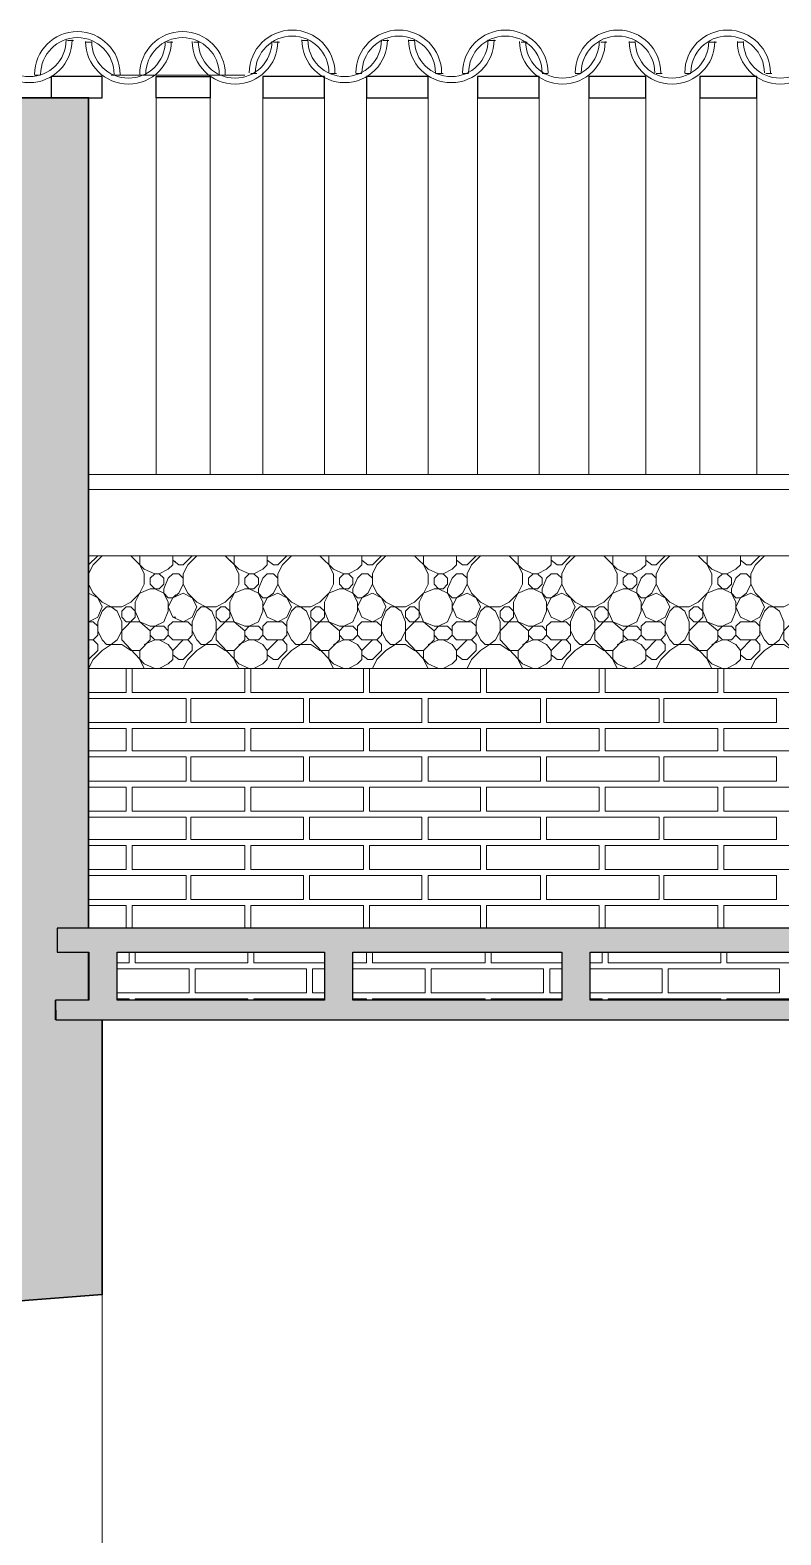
# Model space of a CAD drawing. Header units: millimetres. Extents: x 522330 to 539110, y -796875 to -790495.
# Drawn here: x 532270 to 533859, y -793685 to -790501 of the extents above; entities that cross this region are included whole.
import ezdxf

# ---------------------------------------------------------------- set-up
doc = ezdxf.new("R2010")
doc.units = ezdxf.units.MM
for name, color, linetype, lineweight in [('A-ALV-___-___-EXI', 250, 'Continuous', 35), ('A-COB-___-___-EXI', 250, 'Continuous', 25), ('A-PIS-___-___-EXI', 250, 'Continuous', 25), ('A-POR-___-___-EXI', 250, 'Continuous', 25)]:
    doc.layers.add(name, color=color, linetype=linetype, lineweight=lineweight)

msp = doc.modelspace()

# ---------------------------------------------------------------- hatches: boundary and pattern name
at = {"layer": 'A-ALV-___-___-EXI'}
h = msp.add_hatch(color=11, dxfattribs=at)
h.paths.add_polyline_path([(536442.5, -795696.4), (536884.2, -795696.4), (536884.2, -794733.6), (536690.3, -794733.6), (536442.5, -794743.1), (536442.5, -795693.3)])
h.paths.add_polyline_path([(523051.7, -795674.2), (523493.4, -795674.2), (523477.5, -794733.6), (523258.2, -794679.6), (523051.7, -794679.6), (523051.7, -794983.5)])
h.paths.add_polyline_path([(523255.1, -793246.4), (523477.5, -793233.7), (523477.5, -792595), (523407.6, -792595), (523408.1, -792553.7), (523477.5, -792553.7), (523477.5, -792452), (523413.9, -792452), (523413.9, -792401.2), (523477.5, -792401.2), (523477.5, -790621.7), (523042.2, -790621.7), (523048.5, -793246.4)])
h.paths.add_polyline_path([(536687.2, -793230.6), (536884.2, -793230.6), (536861.9, -790618.5), (536480.6, -790618.5), (536480.6, -792401.2), (536560.1, -792401.2), (536560.1, -792452), (536455.2, -792452), (536455.2, -792553.7), (536556.9, -792553.7), (536556.9, -792595), (536442.5, -792595), (536442.5, -793122.5), (536684, -793132)])
h.paths.add_polyline_path([(531977.8, -793192.4), (532213, -793192.4), (532422.7, -793176.5), (532422.7, -792595), (532324.2, -792595), (532324.9, -792553.7), (532394.1, -792553.7), (532394.1, -792452), (532327.4, -792452), (532327.5, -792401.2), (532394.1, -792401.2), (532394.1, -790643.9), (531984.2, -790643.9), (531979.5, -792538.7)])
h.paths.add_polyline_path([(527970.8, -793182.9), (527970.8, -792595), (527865.9, -792595), (527865.9, -792553.7), (527869.1, -792553.7), (527869.1, -792404.4), (527935.8, -792404.4), (527929.4, -790643.9), (527548.1, -790643.9), (527532.2, -792401.2), (527593.2, -792401.2), (527592.6, -792452), (527541.8, -792452), (527541.8, -792553.7), (527602.1, -792553.7), (527602.1, -792595), (527532.2, -792595), (527532.2, -793170.2), (527726.1, -793182.9)])
at = {"layer": 'A-PIS-___-___-EXI', "true_color": 0xc19a82}
h = msp.add_hatch(color=33, dxfattribs=at)
h.paths.add_polyline_path([(532324.9, -792595), (536556.9, -792595), (536556.9, -792553.7), (536455.2, -792553.7), (536455.2, -792452), (536560.1, -792452), (536560.1, -792401.2), (532327.4, -792401.2), (532327.4, -792452), (532394.3, -792452), (532394.3, -792553.7), (532324.2, -792553.7)])
h.paths.add_polyline_path([(533894, -792553.7), (533455.6, -792553.7), (533455.6, -792452), (533894, -792452), (533894, -792538.7)])
h.paths.add_polyline_path([(532893, -792553.7), (532454.6, -792553.7), (532454.6, -792452), (532893, -792452), (532893, -792538.7)])
h.paths.add_polyline_path([(533954.3, -792553.7), (533954.3, -792452), (534396.2, -792452), (534396.2, -792553.7)])
h.paths.add_polyline_path([(532953.4, -792553.7), (532953.4, -792452), (533395.2, -792452), (533395.2, -792553.7)])
h.paths.add_polyline_path([(534955.3, -792553.7), (534955.3, -792452), (535397.2, -792452), (535397.2, -792553.7), (535023.1, -792553.7)])
h.paths.add_polyline_path([(534894.9, -792553.7), (534456.6, -792553.7), (534456.6, -792452), (534894.9, -792452), (534894.9, -792538.7)])
h.paths.add_polyline_path([(536398.2, -792553.7), (535956.3, -792553.7), (535956.3, -792452), (536398.2, -792452), (536398.2, -792538.7)])
h.paths.add_polyline_path([(535895.9, -792553.7), (535457.6, -792553.7), (535457.6, -792452), (535895.9, -792452), (535895.9, -792538.7)])

# ---------------------------------------------------------------- linework, layer by layer
at = {"layer": 'A-ALV-___-___-EXI', "color": 18, "lineweight": 9}
for p, q in [((536480.6, -791613.1), (532394.1, -791613.1)), ((533395.1, -792452), (533395.1, -792553.7))]:
    msp.add_line(p, q, dxfattribs=at)
at = {"layer": 'A-ALV-___-___-EXI', "color": 251, "lineweight": 9}
for p, q in [((532394.1, -791632.2), (532413.2, -791613.1)), ((533134.5, -791651.2), (533144, -791651.2)), ((533334.7, -791651.2), (533344.2, -791651.2)), ((533534.9, -791651.2), (533544.4, -791651.2)), ((532511.7, -791841.9), (532464, -791791.1)), ((532912.1, -791800.6), (532934.3, -791791.1)), ((533112.3, -791800.6), (533134.5, -791791.1)), ((533312.5, -791800.6), (533334.7, -791791.1)), ((533512.6, -791800.6), (533534.9, -791791.1)), ((533712.8, -791800.6), (533735.1, -791791.1))]:
    msp.add_line(p, q, dxfattribs=at)
at = {"layer": 'A-ALV-___-___-EXI'}
msp.add_lwpolyline([(532394.1, -792401.2), (532394.1, -790643.9), (531984.2, -790643.9), (531977.8, -793192.4), (532213, -793192.4), (532422.7, -793176.5), (532422.7, -792595)], dxfattribs=at)
at = {"layer": 'A-ALV-___-___-EXI', "color": 251, "lineweight": 9, "flags": 128}
for points in [[(532394.1, -791651.2), (532403.6, -791632.2), (532422.7, -791613.1)], [(532394.1, -791791.1), (532403.6, -791791.1), (532413.2, -791781.5), (532413.2, -791752.9), (532422.7, -791730.7), (532432.2, -791721.2), (532464, -791721.2), (532483.1, -791711.6), (532502.1, -791692.6), (532524.4, -791683), (532543.5, -791683), (532553, -791673.5), (532553, -791660.8), (532543.5, -791651.2), (532562.5, -791641.7), (532572.1, -791632.2), (532572.1, -791613.1)], [(536480.6, -791851.4), (532394.1, -791851.4), (532403.6, -791832.4), (532422.7, -791813.3), (532441.8, -791800.6), (532454.5, -791791.1), (532464, -791772), (532492.6, -791743.4), (532492.6, -791711.6), (532511.7, -791673.5), (532511.7, -791651.2), (532502.1, -791632.2), (532502.1, -791613.1), (532502.1, -791632.2), (532511.7, -791651.2), (532511.7, -791673.5), (532492.6, -791711.6)], [(532492.6, -791702.1), (532502.1, -791692.6), (532524.4, -791683), (532543.5, -791683), (532553, -791673.5), (532553, -791660.8), (532543.5, -791651.2), (532562.5, -791641.7), (532572.1, -791632.2), (532572.1, -791613.1), (532572.1, -791632.2), (532562.5, -791641.7), (532543.5, -791651.2), (532533.9, -791651.2), (532524.4, -791660.8), (532524.4, -791673.5), (532533.9, -791683), (532524.4, -791673.5), (532524.4, -791660.8), (532533.9, -791651.2), (532511.7, -791641.7), (532483.1, -791613.1)], [(532578.4, -791625.8), (532572.1, -791622.6), (532584.8, -791632.2), (532594.3, -791632.2), (532613.4, -791613.1), (532594.3, -791632.2), (532584.8, -791632.2), (532572.1, -791622.6)], [(532664.2, -791721.2), (532683.3, -791711.6), (532702.3, -791692.6), (532724.6, -791683), (532743.6, -791683), (532753.2, -791673.5), (532753.2, -791660.8), (532743.6, -791651.2), (532762.7, -791641.7), (532772.2, -791632.2), (532772.2, -791613.1)], [(532683.3, -791613.1), (532711.9, -791641.7), (532734.1, -791651.2), (532724.6, -791660.8), (532724.6, -791673.5), (532734.1, -791683), (532724.6, -791673.5), (532724.6, -791660.8), (532734.1, -791651.2), (532711.9, -791641.7), (532692.8, -791622.6)], [(532772.2, -791622.6), (532785, -791632.2), (532794.5, -791632.2), (532813.6, -791613.1)], [(532794.5, -791673.5), (532794.5, -791651.2), (532804, -791632.2), (532823.1, -791613.1)], [(532794.5, -791851.4), (532804, -791832.4), (532823.1, -791813.3), (532842.2, -791800.6), (532854.9, -791791.1), (532864.4, -791772), (532893, -791743.4), (532893, -791711.6), (532912.1, -791673.5), (532912.1, -791651.2), (532902.5, -791632.2), (532902.5, -791613.1)], [(532902.5, -791813.3), (532924.8, -791791.1), (532924.8, -791772), (532934.3, -791762.5), (532953.4, -791752.9), (532962.9, -791730.7), (532962.9, -791711.6), (532953.4, -791692.6), (532934.3, -791683), (532924.8, -791673.5), (532924.8, -791660.8), (532934.3, -791651.2), (532912.1, -791641.7), (532883.5, -791613.1)], [(532924.8, -791781.5), (532934.3, -791791.1), (532953.4, -791791.1), (532962.9, -791781.5), (532972.4, -791791.1), (533004.2, -791791.1), (533013.8, -791781.5), (533013.8, -791752.9), (533023.3, -791730.7), (533032.8, -791721.2), (533064.6, -791721.2), (533083.7, -791711.6), (533102.7, -791692.6), (533125, -791683), (533144, -791683), (533153.6, -791673.5), (533153.6, -791660.8), (533144, -791651.2), (533163.1, -791641.7), (533172.6, -791632.2), (533172.6, -791613.1)], [(532934.3, -791651.2), (532943.8, -791651.2), (532962.9, -791641.7), (532972.4, -791632.2), (532972.4, -791613.1)], [(533023.3, -791613.1), (533004.2, -791632.2), (532994.7, -791651.2), (532994.7, -791673.5), (532985.2, -791692.6), (532972.4, -791702.1), (532962.9, -791702.1), (532953.4, -791692.6), (532953.4, -791683), (532962.9, -791660.8), (532972.4, -791651.2), (532985.2, -791651.2), (532994.7, -791660.8)], [(532972.4, -791622.6), (532985.2, -791632.2), (532994.7, -791632.2), (533013.8, -791613.1)], [(532994.7, -791851.4), (533004.2, -791832.4), (533023.3, -791813.3), (533042.4, -791800.6), (533055.1, -791791.1), (533064.6, -791772), (533093.2, -791743.4), (533093.2, -791711.6), (533112.3, -791673.5), (533112.3, -791651.2), (533102.7, -791632.2), (533102.7, -791613.1)], [(533102.7, -791813.3), (533125, -791791.1), (533125, -791772), (533134.5, -791762.5), (533153.6, -791752.9), (533163.1, -791730.7), (533163.1, -791711.6), (533153.6, -791692.6), (533134.5, -791683), (533125, -791673.5), (533125, -791660.8), (533134.5, -791651.2), (533112.3, -791641.7), (533083.7, -791613.1)], [(533125, -791781.5), (533134.5, -791791.1), (533153.6, -791791.1), (533163.1, -791781.5), (533172.6, -791791.1), (533204.4, -791791.1), (533213.9, -791781.5), (533213.9, -791752.9), (533223.5, -791730.7), (533233, -791721.2), (533264.8, -791721.2), (533283.9, -791711.6), (533302.9, -791692.6), (533325.2, -791683), (533344.2, -791683), (533353.8, -791673.5), (533353.8, -791660.8), (533344.2, -791651.2), (533363.3, -791641.7), (533372.8, -791632.2), (533372.8, -791613.1)], [(533223.5, -791613.1), (533204.4, -791632.2), (533194.9, -791651.2), (533194.9, -791673.5), (533185.3, -791692.6), (533172.6, -791702.1), (533163.1, -791702.1), (533153.6, -791692.6), (533153.6, -791683), (533163.1, -791660.8), (533172.6, -791651.2), (533185.3, -791651.2), (533194.9, -791660.8)], [(533172.6, -791622.6), (533185.3, -791632.2), (533194.9, -791632.2), (533213.9, -791613.1)], [(533194.9, -791851.4), (533204.4, -791832.4), (533223.5, -791813.3), (533242.5, -791800.6), (533255.3, -791791.1), (533264.8, -791772), (533293.4, -791743.4), (533293.4, -791711.6), (533312.5, -791673.5), (533312.5, -791651.2), (533302.9, -791632.2), (533302.9, -791613.1)], [(533302.9, -791813.3), (533325.2, -791791.1), (533325.2, -791772), (533334.7, -791762.5), (533353.8, -791752.9), (533363.3, -791730.7), (533363.3, -791711.6), (533353.8, -791692.6), (533334.7, -791683), (533325.2, -791673.5), (533325.2, -791660.8), (533334.7, -791651.2), (533312.5, -791641.7), (533283.9, -791613.1)], [(533325.2, -791781.5), (533334.7, -791791.1), (533353.8, -791791.1), (533363.3, -791781.5), (533372.8, -791791.1), (533404.6, -791791.1), (533414.1, -791781.5), (533414.1, -791752.9), (533423.7, -791730.7), (533433.2, -791721.2), (533465, -791721.2), (533484.1, -791711.6), (533503.1, -791692.6), (533525.4, -791683), (533544.4, -791683), (533554, -791673.5), (533554, -791660.8), (533544.4, -791651.2), (533563.5, -791641.7), (533573, -791632.2), (533573, -791613.1)], [(533423.7, -791613.1), (533404.6, -791632.2), (533395.1, -791651.2), (533395.1, -791673.5), (533385.5, -791692.6), (533372.8, -791702.1), (533363.3, -791702.1), (533353.8, -791692.6), (533353.8, -791683), (533363.3, -791660.8), (533372.8, -791651.2), (533385.5, -791651.2), (533395.1, -791660.8)], [(533372.8, -791622.6), (533385.5, -791632.2), (533395.1, -791632.2), (533414.1, -791613.1)], [(533395.1, -791851.4), (533404.6, -791832.4), (533423.7, -791813.3), (533442.7, -791800.6), (533455.5, -791791.1), (533465, -791772), (533493.6, -791743.4), (533493.6, -791711.6), (533512.6, -791673.5), (533512.6, -791651.2), (533503.1, -791632.2), (533503.1, -791613.1)], [(533503.1, -791813.3), (533525.4, -791791.1), (533525.4, -791772), (533534.9, -791762.5), (533554, -791752.9), (533563.5, -791730.7), (533563.5, -791711.6), (533554, -791692.6), (533534.9, -791683), (533525.4, -791673.5), (533525.4, -791660.8), (533534.9, -791651.2), (533512.6, -791641.7), (533484.1, -791613.1)], [(533525.4, -791781.5), (533534.9, -791791.1), (533554, -791791.1), (533563.5, -791781.5), (533573, -791791.1), (533604.8, -791791.1), (533614.3, -791781.5), (533614.3, -791752.9), (533623.9, -791730.7), (533633.4, -791721.2), (533665.2, -791721.2), (533684.2, -791711.6), (533703.3, -791692.6), (533725.6, -791683), (533744.6, -791683), (533754.2, -791673.5), (533754.2, -791660.8), (533744.6, -791651.2), (533763.7, -791641.7), (533773.2, -791632.2), (533773.2, -791613.1)], [(533623.9, -791613.1), (533604.8, -791632.2), (533595.3, -791651.2), (533595.3, -791673.5), (533585.7, -791692.6), (533573, -791702.1), (533563.5, -791702.1), (533554, -791692.6), (533554, -791683), (533563.5, -791660.8), (533573, -791651.2), (533585.7, -791651.2), (533595.3, -791660.8)], [(533573, -791622.6), (533585.7, -791632.2), (533595.3, -791632.2), (533614.3, -791613.1)], [(533595.3, -791851.4), (533604.8, -791832.4), (533623.9, -791813.3), (533642.9, -791800.6), (533655.6, -791791.1), (533665.2, -791772), (533693.8, -791743.4), (533693.8, -791711.6), (533712.8, -791673.5), (533712.8, -791651.2), (533703.3, -791632.2), (533703.3, -791613.1)], [(533744.6, -791651.2), (533735.1, -791651.2), (533712.8, -791641.7), (533684.2, -791613.1)], [(533725.6, -791781.5), (533735.1, -791791.1), (533754.2, -791791.1), (533763.7, -791781.5), (533773.2, -791791.1), (533805, -791791.1), (533814.5, -791781.5), (533814.5, -791752.9), (533824.1, -791730.7), (533833.6, -791721.2), (533865.4, -791721.2), (533884.4, -791711.6), (533903.5, -791692.6), (533925.7, -791683), (533944.8, -791683), (533954.3, -791673.5), (533954.3, -791660.8), (533944.8, -791651.2), (533963.9, -791641.7), (533973.4, -791632.2), (533973.4, -791613.1)], [(533795.5, -791660.8), (533785.9, -791651.2), (533773.2, -791651.2), (533763.7, -791660.8), (533754.2, -791683), (533754.2, -791692.6), (533763.7, -791702.1), (533773.2, -791702.1), (533785.9, -791692.6), (533795.5, -791673.5), (533795.5, -791651.2), (533805, -791632.2), (533824.1, -791613.1)], [(533773.2, -791622.6), (533785.9, -791632.2), (533795.5, -791632.2), (533814.5, -791613.1)], [(533795.5, -791851.4), (533805, -791832.4), (533824.1, -791813.3), (533843.1, -791800.6), (533855.8, -791791.1), (533865.4, -791772), (533894, -791743.4), (533894, -791711.6), (533913, -791673.5), (533913, -791651.2), (533903.5, -791632.2), (533903.5, -791613.1)], [(532492.6, -791622.6), (532511.7, -791641.7), (532533.9, -791651.2), (532543.5, -791651.2)], [(532533.9, -791851.4), (532511.7, -791841.9), (532464, -791791.1), (532464, -791752.9), (532454.5, -791730.7), (532441.8, -791721.2), (532422.7, -791711.6), (532403.6, -791692.6), (532394.1, -791673.5)], [(532553, -791683), (532562.5, -791660.8), (532572.1, -791651.2), (532578.4, -791651.2)], [(532664.2, -791800.6), (532683.3, -791813.3), (532702.3, -791813.3), (532724.6, -791791.1), (532724.6, -791772), (532734.1, -791762.5), (532753.2, -791752.9), (532762.7, -791730.7), (532762.7, -791711.6), (532753.2, -791692.6), (532734.1, -791683), (532753.2, -791692.6), (532753.2, -791683), (532762.7, -791660.8), (532772.2, -791651.2), (532785, -791651.2), (532794.5, -791660.8)], [(532943.8, -791651.2), (532953.4, -791660.8), (532953.4, -791673.5), (532943.8, -791683), (532924.8, -791683), (532902.5, -791692.6), (532883.5, -791711.6), (532864.4, -791721.2), (532832.6, -791721.2), (532823.1, -791730.7), (532813.6, -791752.9), (532813.6, -791781.5), (532804, -791791.1), (532772.2, -791791.1), (532762.7, -791781.5), (532753.2, -791791.1), (532734.1, -791791.1), (532724.6, -791781.5), (532734.1, -791791.1), (532711.9, -791800.6), (532734.1, -791791.1), (532753.2, -791791.1)], [(532934.3, -791851.4), (532912.1, -791841.9), (532864.4, -791791.1), (532864.4, -791752.9), (532854.9, -791730.7), (532842.2, -791721.2), (532823.1, -791711.6), (532804, -791692.6), (532794.5, -791673.5), (532785, -791692.6), (532772.2, -791702.1), (532762.7, -791702.1), (532753.2, -791692.6)], [(533134.5, -791851.4), (533112.3, -791841.9), (533064.6, -791791.1), (533064.6, -791752.9), (533055.1, -791730.7), (533042.4, -791721.2), (533023.3, -791711.6), (533004.2, -791692.6), (532994.7, -791673.5)], [(533334.7, -791851.4), (533312.5, -791841.9), (533264.8, -791791.1), (533264.8, -791752.9), (533255.3, -791730.7), (533242.5, -791721.2), (533223.5, -791711.6), (533204.4, -791692.6), (533194.9, -791673.5)], [(533534.9, -791851.4), (533512.6, -791841.9), (533465, -791791.1), (533465, -791752.9), (533455.5, -791730.7), (533442.7, -791721.2), (533423.7, -791711.6), (533404.6, -791692.6), (533395.1, -791673.5)], [(533735.1, -791851.4), (533712.8, -791841.9), (533665.2, -791791.1), (533665.2, -791752.9), (533655.6, -791730.7), (533642.9, -791721.2), (533623.9, -791711.6), (533604.8, -791692.6), (533595.3, -791673.5)], [(533703.3, -791813.3), (533725.6, -791791.1), (533725.6, -791772), (533735.1, -791762.5), (533754.2, -791752.9), (533763.7, -791730.7), (533763.7, -791711.6), (533754.2, -791692.6), (533735.1, -791683), (533725.6, -791673.5), (533725.6, -791660.8), (533735.1, -791651.2)], [(533935.3, -791851.4), (533913, -791841.9), (533865.4, -791791.1), (533865.4, -791752.9), (533855.8, -791730.7), (533843.1, -791721.2), (533824.1, -791711.6), (533805, -791692.6), (533795.5, -791673.5)], [(532413.2, -791702.1), (532394.1, -791692.6), (532413.2, -791702.1), (532422.7, -791721.2), (532413.2, -791743.4), (532394.1, -791752.9), (532403.6, -791752.9), (532413.2, -791762.5)], [(532553, -791752.9), (532562.5, -791730.7), (532562.5, -791711.6), (532553, -791692.6), (532533.9, -791683), (532553, -791692.6), (532562.5, -791711.6), (532562.5, -791730.7), (532553, -791752.9), (532533.9, -791762.5), (532524.4, -791772), (532524.4, -791791.1), (532502.1, -791813.3), (532483.1, -791813.3)], [(532492.6, -791730.7), (532502.1, -791752.9), (532524.4, -791772), (532533.9, -791762.5), (532553, -791752.9), (532562.5, -791730.7), (532562.5, -791711.6), (532553, -791692.6), (532562.5, -791702.1), (532572.1, -791702.1), (532578.4, -791695.7)], [(532578.4, -791743.4), (532572.1, -791743.4), (532562.5, -791721.2), (532572.1, -791702.1), (532578.4, -791698.9)], [(532692.8, -791702.1), (532702.3, -791692.6), (532724.6, -791683), (532743.6, -791683)], [(532813.6, -791702.1), (532794.5, -791692.6), (532813.6, -791702.1), (532823.1, -791721.2), (532813.6, -791743.4), (532794.5, -791752.9), (532772.2, -791743.4), (532762.7, -791721.2), (532772.2, -791702.1), (532794.5, -791692.6)], [(532994.7, -791692.6), (533013.8, -791702.1), (533023.3, -791721.2), (533013.8, -791743.4), (532994.7, -791752.9), (532972.4, -791743.4), (532962.9, -791721.2), (532972.4, -791702.1), (532994.7, -791692.6), (533013.8, -791702.1)], [(533213.9, -791702.1), (533194.9, -791692.6), (533213.9, -791702.1), (533223.5, -791721.2), (533213.9, -791743.4), (533194.9, -791752.9), (533172.6, -791743.4), (533163.1, -791721.2), (533172.6, -791702.1), (533194.9, -791692.6)], [(533395.1, -791692.6), (533414.1, -791702.1), (533423.7, -791721.2), (533414.1, -791743.4), (533395.1, -791752.9), (533372.8, -791743.4), (533363.3, -791721.2), (533372.8, -791702.1), (533395.1, -791692.6), (533414.1, -791702.1)], [(533614.3, -791702.1), (533595.3, -791692.6), (533614.3, -791702.1), (533623.9, -791721.2), (533614.3, -791743.4), (533595.3, -791752.9), (533573, -791743.4), (533563.5, -791721.2), (533573, -791702.1), (533595.3, -791692.6)], [(533795.5, -791692.6), (533814.5, -791702.1), (533824.1, -791721.2), (533814.5, -791743.4), (533795.5, -791752.9), (533773.2, -791743.4), (533763.7, -791721.2), (533773.2, -791702.1), (533795.5, -791692.6), (533814.5, -791702.1)], [(532502.1, -791832.4), (532502.1, -791813.3), (532524.4, -791791.1), (532524.4, -791772), (532502.1, -791752.9), (532473.5, -791752.9), (532464, -791743.4), (532464, -791730.7), (532473.5, -791721.2), (532483.1, -791721.2), (532492.6, -791730.7), (532502.1, -791752.9), (532524.4, -791762.5), (532553, -791762.5), (532562.5, -791772)], [(532584.8, -791832.4), (532572.1, -791822.8), (532584.8, -791832.4), (532594.3, -791832.4), (532613.4, -791813.3), (532613.4, -791800.6), (532603.8, -791791.1), (532613.4, -791781.5), (532613.4, -791752.9), (532622.9, -791730.7), (532632.4, -791721.2), (532664.2, -791721.2), (532632.4, -791721.2), (532622.9, -791730.7), (532613.4, -791752.9), (532613.4, -791781.5), (532603.8, -791791.1), (532572.1, -791791.1), (532562.5, -791781.5), (532572.1, -791791.1), (532603.8, -791791.1), (532610.2, -791784.7)], [(532594.3, -791851.4), (532603.8, -791832.4), (532622.9, -791813.3), (532642, -791800.6), (532654.7, -791791.1), (532664.2, -791772), (532692.8, -791743.4)], [(532711.9, -791841.9), (532664.2, -791791.1), (532664.2, -791752.9), (532654.7, -791730.7)], [(532692.8, -791730.7), (532702.3, -791752.9), (532724.6, -791772), (532734.1, -791762.5), (532753.2, -791752.9)], [(532924.8, -791772), (532902.5, -791752.9), (532873.9, -791752.9), (532864.4, -791743.4), (532864.4, -791730.7), (532873.9, -791721.2), (532883.5, -791721.2), (532893, -791730.7), (532902.5, -791752.9), (532924.8, -791762.5), (532953.4, -791762.5), (532962.9, -791772)], [(533125, -791772), (533102.7, -791752.9), (533074.1, -791752.9), (533064.6, -791743.4), (533064.6, -791730.7), (533074.1, -791721.2), (533083.7, -791721.2), (533093.2, -791730.7), (533102.7, -791752.9), (533125, -791762.5), (533153.6, -791762.5), (533163.1, -791772)], [(533325.2, -791772), (533302.9, -791752.9), (533274.3, -791752.9), (533264.8, -791743.4), (533264.8, -791730.7), (533274.3, -791721.2), (533283.9, -791721.2), (533293.4, -791730.7), (533302.9, -791752.9), (533325.2, -791762.5), (533353.8, -791762.5), (533363.3, -791772)], [(533525.4, -791772), (533503.1, -791752.9), (533474.5, -791752.9), (533465, -791743.4), (533465, -791730.7), (533474.5, -791721.2), (533484.1, -791721.2), (533493.6, -791730.7), (533503.1, -791752.9), (533525.4, -791762.5), (533554, -791762.5), (533563.5, -791772)], [(533725.6, -791772), (533703.3, -791752.9), (533674.7, -791752.9), (533665.2, -791743.4), (533665.2, -791730.7), (533674.7, -791721.2), (533684.2, -791721.2), (533693.8, -791730.7), (533703.3, -791752.9), (533725.6, -791762.5), (533754.2, -791762.5), (533763.7, -791772)], [(532413.2, -791772), (532422.7, -791791.1), (532432.2, -791800.6), (532464, -791800.6), (532483.1, -791813.3), (532502.1, -791813.3), (532502.1, -791832.4), (532511.7, -791851.4)], [(532492.6, -791752.9), (532502.1, -791752.9), (532524.4, -791762.5), (532553, -791762.5), (532562.5, -791772), (532553, -791762.5)], [(532553, -791791.1), (532562.5, -791781.5), (532562.5, -791762.5), (532572.1, -791752.9), (532603.8, -791752.9), (532613.4, -791762.5), (532603.8, -791752.9), (532572.1, -791752.9), (532578.4, -791752.9)], [(532619.7, -791784.7), (532622.9, -791791.1), (532632.4, -791800.6), (532664.2, -791800.6), (532632.4, -791800.6), (532622.9, -791791.1), (532613.4, -791772), (532622.9, -791791.1), (532632.4, -791800.6), (532664.2, -791800.6), (532683.3, -791813.3), (532702.3, -791813.3), (532702.3, -791832.4), (532711.9, -791851.4)], [(532702.3, -791832.4), (532702.3, -791813.3), (532724.6, -791791.1), (532724.6, -791772), (532702.3, -791752.9), (532692.8, -791752.9)], [(532762.7, -791772), (532753.2, -791762.5), (532724.6, -791762.5), (532702.3, -791752.9), (532724.6, -791762.5), (532753.2, -791762.5)], [(532762.7, -791781.5), (532762.7, -791762.5), (532772.2, -791752.9), (532804, -791752.9), (532813.6, -791762.5)], [(532813.6, -791772), (532823.1, -791791.1), (532832.6, -791800.6), (532864.4, -791800.6), (532883.5, -791813.3), (532902.5, -791813.3), (532902.5, -791832.4), (532912.1, -791851.4)], [(532962.9, -791781.5), (532962.9, -791762.5), (532972.4, -791752.9), (533004.2, -791752.9), (533013.8, -791762.5)], [(533013.8, -791772), (533023.3, -791791.1), (533032.8, -791800.6), (533064.6, -791800.6), (533083.7, -791813.3), (533102.7, -791813.3), (533102.7, -791832.4), (533112.3, -791851.4)], [(533163.1, -791781.5), (533163.1, -791762.5), (533172.6, -791752.9), (533204.4, -791752.9), (533213.9, -791762.5)], [(533213.9, -791772), (533223.5, -791791.1), (533233, -791800.6), (533264.8, -791800.6), (533283.9, -791813.3), (533302.9, -791813.3), (533302.9, -791832.4), (533312.5, -791851.4)], [(533363.3, -791781.5), (533363.3, -791762.5), (533372.8, -791752.9), (533404.6, -791752.9), (533414.1, -791762.5)], [(533414.1, -791772), (533423.7, -791791.1), (533433.2, -791800.6), (533465, -791800.6), (533484.1, -791813.3), (533503.1, -791813.3), (533503.1, -791832.4), (533512.6, -791851.4)], [(533563.5, -791781.5), (533563.5, -791762.5), (533573, -791752.9), (533604.8, -791752.9), (533614.3, -791762.5)], [(533614.3, -791772), (533623.9, -791791.1), (533633.4, -791800.6), (533665.2, -791800.6), (533684.2, -791813.3), (533703.3, -791813.3), (533703.3, -791832.4), (533712.8, -791851.4)], [(533763.7, -791781.5), (533763.7, -791762.5), (533773.2, -791752.9), (533805, -791752.9), (533814.5, -791762.5)], [(533814.5, -791772), (533824.1, -791791.1), (533833.6, -791800.6), (533865.4, -791800.6), (533884.4, -791813.3), (533903.5, -791813.3), (533903.5, -791832.4), (533913, -791851.4)], [(532394.1, -791832.4), (532413.2, -791813.3), (532413.2, -791800.6), (532403.6, -791791.1)], [(532594.3, -791791.1), (532572.1, -791813.3), (532572.1, -791832.4), (532572.1, -791813.3), (532562.5, -791800.6), (532543.5, -791791.1)], [(532572.1, -791813.3), (532562.5, -791800.6), (532543.5, -791791.1), (532562.5, -791800.6), (532572.1, -791813.3), (532594.3, -791791.1), (532572.1, -791813.3), (532572.1, -791832.4), (532562.5, -791841.9), (532543.5, -791851.4)], [(532562.5, -791781.5), (532572.1, -791791.1), (532603.8, -791791.1), (532613.4, -791800.6), (532613.4, -791813.3), (532594.3, -791832.4), (532613.4, -791813.3), (532613.4, -791800.6), (532603.8, -791791.1)], [(532654.7, -791791.1), (532642, -791800.6), (532654.7, -791791.1), (532657.9, -791784.7)], [(532734.1, -791851.4), (532711.9, -791841.9), (532664.2, -791791.1), (532664.2, -791784.7)], [(532743.6, -791851.4), (532762.7, -791841.9), (532772.2, -791832.4), (532772.2, -791813.3), (532794.5, -791791.1)], [(532772.2, -791813.3), (532762.7, -791800.6), (532743.6, -791791.1)], [(532772.2, -791822.8), (532785, -791832.4), (532794.5, -791832.4), (532813.6, -791813.3), (532813.6, -791800.6), (532804, -791791.1)], [(532943.8, -791851.4), (532962.9, -791841.9), (532972.4, -791832.4), (532972.4, -791813.3), (532994.7, -791791.1)], [(532972.4, -791813.3), (532962.9, -791800.6), (532943.8, -791791.1)], [(532972.4, -791822.8), (532985.2, -791832.4), (532994.7, -791832.4), (533013.8, -791813.3), (533013.8, -791800.6), (533004.2, -791791.1)], [(533144, -791851.4), (533163.1, -791841.9), (533172.6, -791832.4), (533172.6, -791813.3), (533194.9, -791791.1)], [(533172.6, -791813.3), (533163.1, -791800.6), (533144, -791791.1)], [(533172.6, -791822.8), (533185.3, -791832.4), (533194.9, -791832.4), (533213.9, -791813.3), (533213.9, -791800.6), (533204.4, -791791.1)], [(533344.2, -791851.4), (533363.3, -791841.9), (533372.8, -791832.4), (533372.8, -791813.3), (533395.1, -791791.1)], [(533372.8, -791813.3), (533363.3, -791800.6), (533344.2, -791791.1)], [(533372.8, -791822.8), (533385.5, -791832.4), (533395.1, -791832.4), (533414.1, -791813.3), (533414.1, -791800.6), (533404.6, -791791.1)], [(533544.4, -791851.4), (533563.5, -791841.9), (533573, -791832.4), (533573, -791813.3), (533595.3, -791791.1)], [(533573, -791813.3), (533563.5, -791800.6), (533544.4, -791791.1)], [(533573, -791822.8), (533585.7, -791832.4), (533595.3, -791832.4), (533614.3, -791813.3), (533614.3, -791800.6), (533604.8, -791791.1)], [(533744.6, -791851.4), (533763.7, -791841.9), (533773.2, -791832.4), (533773.2, -791813.3), (533795.5, -791791.1)], [(533773.2, -791813.3), (533763.7, -791800.6), (533744.6, -791791.1)], [(533773.2, -791822.8), (533785.9, -791832.4), (533795.5, -791832.4), (533814.5, -791813.3), (533814.5, -791800.6), (533805, -791791.1)]]:
    msp.add_lwpolyline(points, dxfattribs=at)
for points in [[(532594.3, -791651.2), (532603.8, -791632.2), (532622.9, -791613.1), (532603.8, -791632.2)], [(532702.3, -791613.1), (532702.3, -791632.2), (532711.9, -791651.2), (532711.9, -791673.5), (532692.8, -791711.6), (532692.8, -791743.4), (532692.8, -791711.6), (532711.9, -791673.5), (532711.9, -791651.2), (532702.3, -791632.2)], [(532572.1, -791651.2), (532562.5, -791660.8), (532553, -791683), (532553, -791692.6), (532553, -791683), (532562.5, -791660.8)], [(532594.3, -791673.5), (532584.8, -791692.6), (532572.1, -791702.1), (532562.5, -791702.1), (532553, -791692.6), (532562.5, -791702.1), (532572.1, -791702.1), (532584.8, -791692.6)], [(532584.8, -791651.2), (532572.1, -791651.2), (532584.8, -791651.2), (532594.3, -791660.8)], [(532594.3, -791673.5), (532603.8, -791692.6), (532622.9, -791711.6), (532642, -791721.2), (532654.7, -791730.7), (532642, -791721.2), (532622.9, -791711.6), (532603.8, -791692.6), (532594.3, -791673.5), (532594.3, -791651.2)], [(532743.6, -791651.2), (532734.1, -791651.2)], [(532562.5, -791721.2), (532572.1, -791743.4), (532562.5, -791721.2), (532572.1, -791702.1), (532594.3, -791692.6), (532572.1, -791702.1)], [(532594.3, -791692.6), (532613.4, -791702.1), (532594.3, -791692.6), (532613.4, -791702.1), (532622.9, -791721.2), (532613.4, -791743.4), (532594.3, -791752.9), (532572.1, -791743.4), (532594.3, -791752.9), (532613.4, -791743.4), (532622.9, -791721.2), (532613.4, -791702.1)], [(532683.3, -791721.2), (532692.8, -791730.7), (532702.3, -791752.9), (532673.7, -791752.9), (532664.2, -791743.4), (532664.2, -791730.7), (532673.7, -791721.2)], [(532572.1, -791752.9), (532562.5, -791762.5), (532562.5, -791781.5), (532553, -791791.1), (532533.9, -791791.1), (532524.4, -791781.5), (532533.9, -791791.1), (532511.7, -791800.6), (532533.9, -791791.1), (532553, -791791.1), (532562.5, -791781.5), (532562.5, -791762.5)], [(532642, -791800.6), (532622.9, -791813.3), (532603.8, -791832.4), (532622.9, -791813.3)]]:
    msp.add_lwpolyline(points, close=True, dxfattribs=at)
at = {"layer": 'A-ALV-___-___-EXI', "color": 252, "lineweight": 9, "flags": 128}
for points in [[(532394.1, -791902.3), (532473.5, -791902.3), (532473.5, -791851.4)], [(532486.3, -791851.4), (532486.3, -791902.3), (532724.6, -791902.3), (532724.6, -791851.4)], [(532737.3, -791851.4), (532737.3, -791902.3), (532975.6, -791902.3), (532975.6, -791851.4)], [(532988.3, -791851.4), (532988.3, -791902.3), (533223.5, -791902.3), (533223.5, -791851.4)], [(533236.2, -791851.4), (533236.2, -791902.3), (533474.5, -791902.3), (533474.5, -791851.4)], [(533487.2, -791851.4), (533487.2, -791902.3), (533725.6, -791902.3), (533725.6, -791851.4)], [(533738.3, -791851.4), (533738.3, -791902.3), (533976.6, -791902.3), (533976.6, -791851.4)], [(532394.1, -791915), (532600.7, -791915), (532600.7, -791965.8), (532394.1, -791965.8)], [(532394.1, -791978.5), (532473.5, -791978.5), (532473.5, -792026.2), (532394.1, -792026.2)], [(532394.1, -792038.9), (532600.7, -792038.9), (532600.7, -792089.8), (532394.1, -792089.8)], [(532394.1, -792102.5), (532473.5, -792102.5), (532473.5, -792153.3), (532394.1, -792153.3)], [(532394.1, -792166), (532600.7, -792166), (532600.7, -792213.7), (532394.1, -792213.7)], [(532394.1, -792226.4), (532473.5, -792226.4), (532473.5, -792277.2), (532394.1, -792277.2)], [(532394.1, -792290), (532600.7, -792290), (532600.7, -792340.8), (532394.1, -792340.8)], [(532394.1, -792353.5), (532473.5, -792353.5), (532473.5, -792401.2)], [(532486.3, -792401.2), (532486.3, -792353.5), (532724.6, -792353.5), (532724.6, -792401.2)], [(532737.3, -792401.2), (532737.3, -792353.5), (532975.6, -792353.5), (532975.6, -792401.2)], [(532988.3, -792401.2), (532988.3, -792353.5), (533223.5, -792353.5), (533223.5, -792401.2)], [(533236.2, -792401.2), (533236.2, -792353.5), (533474.5, -792353.5), (533474.5, -792401.2)], [(533487.2, -792401.2), (533487.2, -792353.5), (533725.6, -792353.5), (533725.6, -792401.2)], [(533738.3, -792401.2), (533738.3, -792353.5), (533976.6, -792353.5), (533976.6, -792401.2)], [(532454.6, -792474.3), (532479.9, -792474.3), (532479.9, -792452)], [(532492.6, -792452), (532492.6, -792474.3), (532730.9, -792474.3), (532730.9, -792452)], [(532743.6, -792452), (532743.6, -792474.3), (532893, -792474.3)], [(532953.4, -792474.3), (532982, -792474.3), (532982, -792452)], [(532994.7, -792452), (532994.7, -792474.3), (533233, -792474.3), (533233, -792452)], [(533245.7, -792452), (533245.7, -792474.3), (533395.1, -792474.3)], [(533455.6, -792474.3), (533480.9, -792474.3), (533480.9, -792452)], [(533493.6, -792452), (533493.6, -792474.3), (533731.9, -792474.3), (533731.9, -792452)], [(533744.6, -792452), (533744.6, -792474.3), (533894, -792474.3)], [(532454.6, -792487), (532607, -792487), (532607, -792537.8), (532454.6, -792537.8)], [(532893, -792537.8), (532867.6, -792537.8), (532867.6, -792487), (532893, -792487)], [(532953.4, -792487), (533105.9, -792487), (533105.9, -792537.8), (532953.4, -792537.8)], [(533395.1, -792537.8), (533369.7, -792537.8), (533369.7, -792487), (533395.1, -792487)], [(533455.6, -792487), (533608, -792487), (533608, -792537.8), (533455.6, -792537.8)], [(532454.6, -792550.5), (532479.9, -792550.5), (532479.9, -792553.7)], [(532492.6, -792553.7), (532492.6, -792550.5), (532730.9, -792550.5), (532730.9, -792553.7)], [(532743.6, -792553.7), (532743.6, -792550.5), (532893, -792550.5)], [(532953.4, -792550.5), (532982, -792550.5), (532982, -792553.7)], [(532994.7, -792553.7), (532994.7, -792550.5), (533233, -792550.5), (533233, -792553.7)], [(533245.7, -792553.7), (533245.7, -792550.5), (533395.1, -792550.5)], [(533455.6, -792550.5), (533480.9, -792550.5), (533480.9, -792553.7)], [(533493.6, -792553.7), (533493.6, -792550.5), (533731.9, -792550.5), (533731.9, -792553.7)], [(533744.6, -792553.7), (533744.6, -792550.5), (533894, -792550.5)]]:
    msp.add_lwpolyline(points, dxfattribs=at)
for points in [[(532848.5, -791915), (532848.5, -791965.8), (532610.2, -791965.8), (532610.2, -791915)], [(533099.5, -791915), (533099.5, -791965.8), (532861.2, -791965.8), (532861.2, -791915)], [(533350.6, -791915), (533350.6, -791965.8), (533112.3, -791965.8), (533112.3, -791915)], [(533601.6, -791915), (533601.6, -791965.8), (533363.3, -791965.8), (533363.3, -791915)], [(533849.5, -791915), (533849.5, -791965.8), (533611.2, -791965.8), (533611.2, -791915)], [(532724.6, -791978.5), (532724.6, -792026.2), (532486.3, -792026.2), (532486.3, -791978.5)], [(532975.6, -791978.5), (532975.6, -792026.2), (532737.3, -792026.2), (532737.3, -791978.5)], [(533223.5, -791978.5), (533223.5, -792026.2), (532988.3, -792026.2), (532988.3, -791978.5)], [(533474.5, -791978.5), (533474.5, -792026.2), (533236.2, -792026.2), (533236.2, -791978.5)], [(533725.6, -791978.5), (533725.6, -792026.2), (533487.2, -792026.2), (533487.2, -791978.5)], [(533976.6, -791978.5), (533976.6, -792026.2), (533738.3, -792026.2), (533738.3, -791978.5)], [(532848.5, -792038.9), (532848.5, -792089.8), (532610.2, -792089.8), (532610.2, -792038.9)], [(533099.5, -792038.9), (533099.5, -792089.8), (532861.2, -792089.8), (532861.2, -792038.9)], [(533350.6, -792038.9), (533350.6, -792089.8), (533112.3, -792089.8), (533112.3, -792038.9)], [(533601.6, -792038.9), (533601.6, -792089.8), (533363.3, -792089.8), (533363.3, -792038.9)], [(533849.5, -792038.9), (533849.5, -792089.8), (533611.2, -792089.8), (533611.2, -792038.9)], [(532724.6, -792102.5), (532724.6, -792153.3), (532486.3, -792153.3), (532486.3, -792102.5)], [(532975.6, -792102.5), (532975.6, -792153.3), (532737.3, -792153.3), (532737.3, -792102.5)], [(533223.5, -792102.5), (533223.5, -792153.3), (532988.3, -792153.3), (532988.3, -792102.5)], [(533474.5, -792102.5), (533474.5, -792153.3), (533236.2, -792153.3), (533236.2, -792102.5)], [(533725.6, -792102.5), (533725.6, -792153.3), (533487.2, -792153.3), (533487.2, -792102.5)], [(533976.6, -792102.5), (533976.6, -792153.3), (533738.3, -792153.3), (533738.3, -792102.5)], [(532848.5, -792166), (532848.5, -792213.7), (532610.2, -792213.7), (532610.2, -792166)], [(533099.5, -792166), (533099.5, -792213.7), (532861.2, -792213.7), (532861.2, -792166)], [(533350.6, -792166), (533350.6, -792213.7), (533112.3, -792213.7), (533112.3, -792166)], [(533601.6, -792166), (533601.6, -792213.7), (533363.3, -792213.7), (533363.3, -792166)], [(533849.5, -792166), (533849.5, -792213.7), (533611.2, -792213.7), (533611.2, -792166)], [(532724.6, -792226.4), (532724.6, -792277.2), (532486.3, -792277.2), (532486.3, -792226.4)], [(532975.6, -792226.4), (532975.6, -792277.2), (532737.3, -792277.2), (532737.3, -792226.4)], [(533223.5, -792226.4), (533223.5, -792277.2), (532988.3, -792277.2), (532988.3, -792226.4)], [(533474.5, -792226.4), (533474.5, -792277.2), (533236.2, -792277.2), (533236.2, -792226.4)], [(533725.6, -792226.4), (533725.6, -792277.2), (533487.2, -792277.2), (533487.2, -792226.4)], [(533976.6, -792226.4), (533976.6, -792277.2), (533738.3, -792277.2), (533738.3, -792226.4)], [(532848.5, -792290), (532848.5, -792340.8), (532610.2, -792340.8), (532610.2, -792290)], [(533099.5, -792290), (533099.5, -792340.8), (532861.2, -792340.8), (532861.2, -792290)], [(533350.6, -792290), (533350.6, -792340.8), (533112.3, -792340.8), (533112.3, -792290)], [(533601.6, -792290), (533601.6, -792340.8), (533363.3, -792340.8), (533363.3, -792290)], [(533849.5, -792290), (533849.5, -792340.8), (533611.2, -792340.8), (533611.2, -792290)], [(532854.9, -792487), (532854.9, -792537.8), (532619.7, -792537.8), (532619.7, -792487)], [(533356.9, -792487), (533356.9, -792537.8), (533118.6, -792537.8), (533118.6, -792487)], [(533855.8, -792487), (533855.8, -792537.8), (533620.7, -792537.8), (533620.7, -792487)]]:
    msp.add_lwpolyline(points, close=True, dxfattribs=at)
at = {"layer": 'A-COB-___-___-EXI', "color": 18, "lineweight": 9}
for p, q in [((532349.6, -790523.2), (532362.3, -790523.2)), ((532400.5, -790526.3), (532387.7, -790526.3)), ((532559.3, -790526.3), (532572.1, -790526.3)), ((532629.3, -790526.3), (532616.5, -790526.3)), ((532785, -790526.3), (532797.7, -790526.3)), ((532858, -790523.2), (532845.3, -790523.2)), ((533016.9, -790523.2), (533029.6, -790523.2)), ((533083.7, -790523.2), (533071, -790523.2)), ((533239.4, -790523.2), (533255.3, -790523.2)), ((533322, -790526.3), (533309.3, -790526.3)), ((533477.7, -790526.3), (533490.4, -790526.3)), ((533550.8, -790526.3), (533538.1, -790526.3)), ((533706.5, -790526.3), (533722.4, -790526.3)), ((533779.6, -790526.3), (533766.9, -790526.3)), ((532292.4, -790596.2), (532279.7, -790596.2)), ((532441.8, -790596.2), (532724.6, -790596.2)), ((532451.3, -790596.2), (532464, -790596.2)), ((532514.9, -790596.2), (532502.1, -790596.2)), ((532670.6, -790596.2), (532686.4, -790596.2)), ((532750, -790593.1), (532737.3, -790593.1)), ((532905.7, -790593.1), (532918.4, -790593.1)), ((532972.4, -790593.1), (532959.7, -790593.1)), ((533128.1, -790593.1), (533144, -790593.1)), ((533198.1, -790593.1), (533185.3, -790593.1)), ((533353.8, -790593.1), (533366.5, -790593.1)), ((533436.4, -790593.1), (533423.7, -790593.1)), ((533595.3, -790593.1), (533608, -790593.1)), ((533668.4, -790593.1), (533655.6, -790593.1)), ((533827.2, -790593.1), (533840, -790593.1)), ((536480.6, -791441.5), (532394.1, -791441.5)), ((536480.6, -791473.3), (532394.1, -791473.3))]:
    msp.add_line(p, q, dxfattribs=at)
at = {"layer": 'A-COB-___-___-EXI', "color": 248, "lineweight": 25, "flags": 128}
msp.add_lwpolyline([(532394.1, -790643.9), (532422.7, -790643.9), (532422.7, -790599.4), (532314.7, -790599.4), (532314.7, -790643.9)], dxfattribs=at)
for points in [[(532537.1, -790599.4), (532651.5, -790599.4), (532651.5, -790643.9), (532537.1, -790643.9)], [(532762.7, -790643.9), (532893, -790643.9), (532893, -790599.4), (532762.7, -790599.4)], [(532982, -790643.9), (533112.3, -790643.9), (533112.3, -790599.4), (532982, -790599.4)], [(533217.1, -790643.9), (533347.4, -790643.9), (533347.4, -790599.4), (533217.1, -790599.4)], [(533452.3, -790643.9), (533573, -790643.9), (533573, -790599.4), (533452.3, -790599.4)], [(533687.4, -790643.9), (533808.2, -790643.9), (533808.2, -790599.4), (533687.4, -790599.4)]]:
    msp.add_lwpolyline(points, close=True, dxfattribs=at)
at = {"layer": 'A-COB-___-___-EXI', "color": 18, "lineweight": 9, "flags": 128}
for points in [[(532537.1, -790643.9), (532651.5, -790643.9), (532651.5, -791441.5), (532537.1, -791441.5)], [(532762.7, -790643.9), (532893, -790643.9), (532893, -791441.5), (532762.7, -791441.5)], [(532982, -790643.9), (533112.3, -790643.9), (533112.3, -791441.5), (532982, -791441.5)], [(533217.1, -790643.9), (533347.4, -790643.9), (533347.4, -791441.5), (533217.1, -791441.5)], [(533452.3, -790643.9), (533573, -790643.9), (533573, -791441.5), (533452.3, -791441.5)], [(533687.4, -790643.9), (533808.2, -790643.9), (533808.2, -791441.5), (533687.4, -791441.5)]]:
    msp.add_lwpolyline(points, close=True, dxfattribs=at)
at = {"layer": 'A-COB-___-___-EXI', "color": 18, "lineweight": 9}
for points in [[(532915.2, -790591.5), (532915.2, -790541.5), (532874.7, -790500.9), (532824.7, -790500.9), (532774.7, -790500.9), (532734.1, -790541.5), (532734.1, -790591.5)], [(533140.9, -790591.5), (533140.9, -790541.5), (533100.3, -790500.9), (533050.3, -790500.9), (533000.3, -790500.9), (532959.7, -790541.5), (532959.7, -790591.5)], [(533366.5, -790591.5), (533366.5, -790541.5), (533325.9, -790500.9), (533275.9, -790500.9), (533225.9, -790500.9), (533185.3, -790541.5), (533185.3, -790591.5)], [(533604.8, -790591.5), (533604.8, -790541.5), (533564.3, -790500.9), (533514.2, -790500.9), (533464.2, -790500.9), (533423.7, -790541.5), (533423.7, -790591.5)], [(533836.8, -790591.5), (533836.8, -790541.5), (533796.2, -790500.9), (533746.2, -790500.9), (533696.2, -790500.9), (533655.6, -790541.5), (533655.6, -790591.5)], [(532178, -790521.6), (532178, -790571.6), (532218.6, -790612.1), (532268.6, -790612.1), (532318.6, -790612.1), (532359.1, -790571.6), (532359.1, -790521.6)], [(532190.7, -790521.6), (532190.7, -790564.6), (532225.6, -790599.4), (532268.6, -790599.4), (532311.6, -790599.4), (532346.4, -790564.6), (532346.4, -790521.6)], [(532460.8, -790594.7), (532460.8, -790544.6), (532420.3, -790504.1), (532370.3, -790504.1), (532320.2, -790504.1), (532279.7, -790544.6), (532279.7, -790594.7)], [(532448.1, -790594.7), (532448.1, -790551.7), (532413.3, -790516.8), (532370.3, -790516.8), (532327.3, -790516.8), (532292.4, -790551.7), (532292.4, -790594.7)], [(532387.7, -790524.8), (532387.7, -790574.8), (532428.3, -790615.3), (532478.3, -790615.3), (532528.3, -790615.3), (532568.9, -790574.8), (532568.9, -790524.8)], [(532400.5, -790524.8), (532400.5, -790567.8), (532435.3, -790602.6), (532478.3, -790602.6), (532521.3, -790602.6), (532556.2, -790567.8), (532556.2, -790524.8)], [(532683.3, -790594.7), (532683.3, -790544.6), (532642.7, -790504.1), (532592.7, -790504.1), (532542.7, -790504.1), (532502.1, -790544.6), (532502.1, -790594.7)], [(532670.6, -790594.7), (532670.6, -790551.7), (532635.7, -790516.8), (532592.7, -790516.8), (532549.7, -790516.8), (532514.9, -790551.7), (532514.9, -790594.7)], [(532613.4, -790524.8), (532613.4, -790574.8), (532653.9, -790615.3), (532703.9, -790615.3), (532753.9, -790615.3), (532794.5, -790574.8), (532794.5, -790524.8)], [(532626.1, -790524.8), (532626.1, -790567.8), (532660.9, -790602.6), (532703.9, -790602.6), (532746.9, -790602.6), (532781.8, -790567.8), (532781.8, -790524.8)], [(532902.5, -790591.5), (532902.5, -790548.5), (532867.7, -790513.6), (532824.7, -790513.6), (532781.7, -790513.6), (532746.8, -790548.5), (532746.8, -790591.5)], [(532845.3, -790521.6), (532845.3, -790571.6), (532885.9, -790612.1), (532935.9, -790612.1), (532985.9, -790612.1), (533026.5, -790571.6), (533026.5, -790521.6)], [(532858, -790521.6), (532858, -790564.6), (532892.9, -790599.4), (532935.9, -790599.4), (532978.9, -790599.4), (533013.8, -790564.6), (533013.8, -790521.6)], [(533128.1, -790591.5), (533128.1, -790548.5), (533093.3, -790513.6), (533050.3, -790513.6), (533007.3, -790513.6), (532972.4, -790548.5), (532972.4, -790591.5)], [(533071, -790521.6), (533071, -790571.6), (533111.5, -790612.1), (533161.5, -790612.1), (533211.5, -790612.1), (533252.1, -790571.6), (533252.1, -790521.6)], [(533083.7, -790521.6), (533083.7, -790564.6), (533118.5, -790599.4), (533161.5, -790599.4), (533204.5, -790599.4), (533239.4, -790564.6), (533239.4, -790521.6)], [(533353.8, -790591.5), (533353.8, -790548.5), (533318.9, -790513.6), (533275.9, -790513.6), (533232.9, -790513.6), (533198.1, -790548.5), (533198.1, -790591.5)], [(533306.1, -790524.8), (533306.1, -790574.8), (533346.6, -790615.3), (533396.7, -790615.3), (533446.7, -790615.3), (533487.2, -790574.8), (533487.2, -790524.8)], [(533318.8, -790524.8), (533318.8, -790567.8), (533353.7, -790602.6), (533396.7, -790602.6), (533439.7, -790602.6), (533474.5, -790567.8), (533474.5, -790524.8)], [(533592.1, -790591.5), (533592.1, -790548.5), (533557.2, -790513.6), (533514.2, -790513.6), (533471.3, -790513.6), (533436.4, -790548.5), (533436.4, -790591.5)], [(533538.1, -790524.8), (533538.1, -790574.8), (533578.6, -790615.3), (533628.6, -790615.3), (533678.7, -790615.3), (533719.2, -790574.8), (533719.2, -790524.8)], [(533550.8, -790524.8), (533550.8, -790567.8), (533585.6, -790602.6), (533628.6, -790602.6), (533671.6, -790602.6), (533706.5, -790567.8), (533706.5, -790524.8)], [(533824.1, -790591.5), (533824.1, -790548.5), (533789.2, -790513.6), (533746.2, -790513.6), (533703.2, -790513.6), (533668.4, -790548.5), (533668.4, -790591.5)], [(533766.9, -790524.8), (533766.9, -790574.8), (533807.4, -790615.3), (533857.4, -790615.3), (533907.5, -790615.3), (533948, -790574.8), (533948, -790524.8)], [(533779.6, -790524.8), (533779.6, -790567.8), (533814.4, -790602.6), (533857.4, -790602.6), (533900.4, -790602.6), (533935.3, -790567.8), (533935.3, -790524.8)]]:
    msp.add_open_spline(points, degree=3, knots=[0, 0, 0, 0, 1, 1, 1, 2, 2, 2, 2], dxfattribs=at)
at = {"layer": 'A-PIS-___-___-EXI'}
for p, q in [((532394.1, -792553.7), (532394.1, -792452)), ((532324.2, -792595), (532324.2, -792553.7))]:
    msp.add_line(p, q, dxfattribs=at)
for points in [[(536556.9, -792595), (536556.9, -792553.7), (536455.2, -792553.7), (536455.2, -792452), (536560.1, -792452), (536560.1, -792401.2), (532327.4, -792401.2), (532327.4, -792452), (532394.3, -792452), (532394.3, -792553.7), (532324.2, -792553.7), (532324.9, -792595)], [(532893, -792452), (532893, -792553.7), (532454.6, -792553.7), (532454.6, -792452)], [(532953.4, -792452), (533395.2, -792452), (533395.2, -792553.7), (532953.4, -792553.7)], [(533455.6, -792452), (533894, -792452), (533894, -792553.7), (533455.6, -792553.7)]]:
    msp.add_lwpolyline(points, close=True, dxfattribs=at)
at = {"layer": 'A-POR-___-___-EXI', "color": 38, "lineweight": 15}
msp.add_line((532422.7, -793176.5), (532422.7, -795696.4), dxfattribs=at)

doc.saveas('drawing.dxf')
